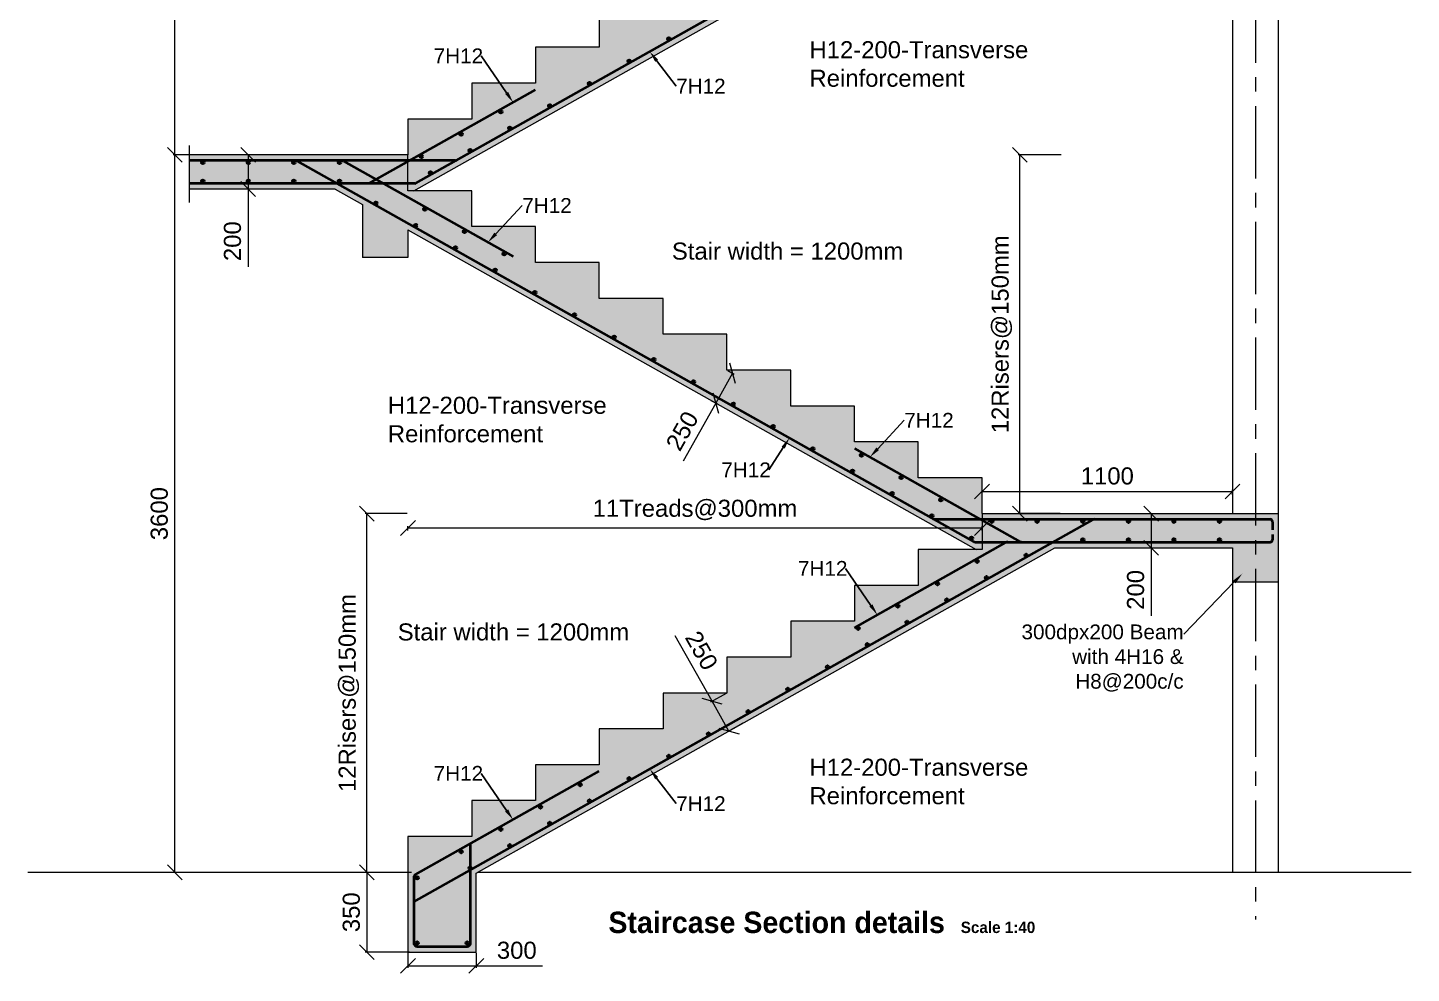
# Model space of a CAD drawing. Header units: inches. Extents: x 8090494 to 8126317, y -6397372 to -6376362.
# Drawn here: x 8117713 to 8123787, y -6386902 to -6382750 of the extents above; entities that cross this region are included whole.
import ezdxf
from ezdxf import colors
from ezdxf.entities.mleader import LeaderData, LeaderLine
from ezdxf.math import Vec2, Vec3

# ---------------------------------------------------------------- set-up
doc = ezdxf.new("R2010")
doc.units = ezdxf.units.IN
doc.header["$MEASUREMENT"] = 0
doc.linetypes.add('CENTER', pattern=[50.8, 31.75, -6.35, 6.35, -6.35])
doc.linetypes.add('CENTER2', pattern=[28.575, 19.05, -3.175, 3.175, -3.175])
for name, color, linetype, lineweight in [('0_Concrete', 212, 'Continuous', 9), ('Axis', 251, 'CENTER2', 0), ('Dim', 5, 'Continuous', 0), ('Lebeling', 4, 'Continuous', 15), ('S-_REIN----_E', 1, 'Continuous', 0), ('Text', 2, 'Continuous', 15)]:
    doc.layers.add(name, color=color, linetype=linetype, lineweight=lineweight)
doc.styles.add('beams', font='sanss___.ttf', dxfattribs={"height": 100})
doc.styles.get("Standard").update_dxf_attribs({"font": 'arial.ttf'})
doc.styles.add('TIS', font='cordia.shx', dxfattribs={"width": 0.8})
doc.dimstyles.new('A- BOLT', dxfattribs={"dimtxt": 28, "dimasz": 20, "dimexe": 8, "dimexo": 4, "dimgap": 5, "dimtad": 1, "dimdec": 0, "dimzin": 9, "dimtxsty": 'TIS', "dimcen": 2.5, "dimclrd": 5, "dimclre": 5, "dimclrt": 34, "dimadec": 0, "dimazin": 0, "dimtfac": 1, "dimtdec": 0, "dimtix": 1, "dimtmove": 0, "dimatfit": 3, "dimfxl": 1, "dimarcsym": 0})

# ---------------------------------------------------------------- blocks, each defined once
blk = doc.blocks.new('_OBLIQUE')
at = {"color": 0, "linetype": 'ByBlock'}
blk.add_line((-0.5, -0.5), (0.5, 0.5), dxfattribs=at)
blk = doc.blocks.new('*D243')
at = {"layer": 'Defpoints', "color": 0, "transparency": 16777216}
for p in [(8120782.7, -6385671.5), (8120791.8, -6385838.5), (8120856.2, -6385802.2)]:
    blk.add_point(p, dxfattribs=at)
at = {"layer": 'Dim', "color": 252, "lineweight": 5, "transparency": 16777216}
for p, q in [((8120718.3, -6385707.7), (8120556.3, -6385419.9)), ((8120779.2, -6385673.5), (8120711.3, -6385711.7)), ((8120791.8, -6385838.5), (8120718.3, -6385707.7)), ((8120852.8, -6385804.2), (8120784.8, -6385842.4))]:
    blk.add_line(p, q, dxfattribs=at)
at = {"layer": 'Dim', "color": 252, "lineweight": 5, "transparency": 16777216, "xscale": 65, "yscale": 65, "zscale": 65}
for p, rotation in [((8120718.3, -6385707.7), 119.3577535426168), ((8120791.8, -6385838.5), 299.3577535426168)]:
    blk.add_blockref('_OBLIQUE', p, dxfattribs=dict(at, rotation=rotation))
at = {"layer": 'Dim', "color": 156, "lineweight": 15, "transparency": 16777216, "insert": (8120671.4, -6385485.2), "char_height": 75, "attachment_point": 5, "rotation": 299.35775}
blk.add_mtext('250', dxfattribs=at)
blk = doc.blocks.new('*D244')
at = {"layer": 'Defpoints', "color": 0, "transparency": 16777216}
for p in [(8120782.7, -6384254), (8120709.2, -6384384.7), (8120733.9, -6384398.6)]:
    blk.add_point(p, dxfattribs=at)
at = {"layer": 'Dim', "color": 252, "lineweight": 5, "transparency": 16777216}
for p, q in [((8120786.2, -6384256), (8120814.4, -6384271.8)), ((8120807.4, -6384267.9), (8120733.9, -6384398.6)), ((8120712.6, -6384386.7), (8120740.9, -6384402.6)), ((8120733.9, -6384398.6), (8120590.7, -6384653.3))]:
    blk.add_line(p, q, dxfattribs=at)
at = {"layer": 'Dim', "color": 252, "lineweight": 5, "transparency": 16777216, "xscale": 65, "yscale": 65, "zscale": 65}
for p, rotation in [((8120807.4, -6384267.9), 60.64224645689865), ((8120733.9, -6384398.6), 240.6422464568986)]:
    blk.add_blockref('_OBLIQUE', p, dxfattribs=dict(at, rotation=rotation))
at = {"layer": 'Dim', "color": 156, "lineweight": 15, "transparency": 16777216, "insert": (8120586.7, -6384521), "char_height": 75, "attachment_point": 5, "rotation": 60.64225}
blk.add_mtext('250', dxfattribs=at)
blk = doc.blocks.new('*D245')
at = {"layer": 'Defpoints', "color": 0, "transparency": 16777216}
for p in [(8121902.7, -6384805.2), (8123002.7, -6384787.2), (8123002.7, -6384805.2)]:
    blk.add_point(p, dxfattribs=at)
at = {"layer": 'Dim', "color": 252, "lineweight": 5, "transparency": 16777216}
for p, q in [((8121902.7, -6384801.2), (8121902.7, -6384779.2)), ((8121902.7, -6384787.2), (8123002.7, -6384787.2)), ((8123002.7, -6384801.2), (8123002.7, -6384779.2))]:
    blk.add_line(p, q, dxfattribs=at)
at = {"layer": 'Dim', "color": 252, "lineweight": 5, "transparency": 16777216, "xscale": 65, "yscale": 65, "zscale": 65, "rotation": 180}
blk.add_blockref('_OBLIQUE', (8121902.7, -6384787.2), dxfattribs=at)
at = {"layer": 'Dim', "color": 252, "lineweight": 5, "transparency": 16777216, "xscale": 65, "yscale": 65, "zscale": 65}
blk.add_blockref('_OBLIQUE', (8123002.7, -6384787.2), dxfattribs=at)
at = {"layer": 'Dim', "color": 156, "lineweight": 15, "transparency": 16777216, "insert": (8122452.7, -6384718.9), "char_height": 75, "attachment_point": 5}
blk.add_mtext('1100', dxfattribs=at)
blk = doc.blocks.new('*D213')
at = {"layer": 'Defpoints', "color": 0, "transparency": 16777216}
for p in [(8119202.4, -6384884), (8119382.9, -6384884), (8119402.8, -6386459)]:
    blk.add_point(p, dxfattribs=at)
at = {"layer": 'Dim', "color": 252, "lineweight": 5, "transparency": 16777216}
for p, q in [((8119378.9, -6384884), (8119194.4, -6384884)), ((8119202.4, -6386459), (8119202.4, -6384884)), ((8119398.8, -6386459), (8119194.4, -6386459))]:
    blk.add_line(p, q, dxfattribs=at)
at = {"layer": 'Dim', "color": 252, "lineweight": 5, "transparency": 16777216, "xscale": 65, "yscale": 65, "zscale": 65}
for p, rotation in [((8119202.4, -6384884), 90), ((8119202.4, -6386459), 270)]:
    blk.add_blockref('_OBLIQUE', p, dxfattribs=dict(at, rotation=rotation))
at = {"layer": 'Dim', "color": 156, "lineweight": 15, "transparency": 16777216, "insert": (8119123.2, -6385671.5), "char_height": 75, "attachment_point": 5, "rotation": 90}
blk.add_mtext('12Risers@150mm', dxfattribs=at)
blk = doc.blocks.new('*D246')
at = {"layer": 'Defpoints', "color": 0, "transparency": 16777216}
for p in [(8119382.7, -6384947.2), (8119382.7, -6384962.7), (8121902.7, -6384962.7)]:
    blk.add_point(p, dxfattribs=at)
at = {"layer": 'Dim', "color": 252, "lineweight": 5, "transparency": 16777216}
for p, q in [((8119382.7, -6384958.7), (8119382.7, -6384939.2)), ((8121902.7, -6384947.2), (8119382.7, -6384947.2)), ((8121902.7, -6384958.7), (8121902.7, -6384939.2))]:
    blk.add_line(p, q, dxfattribs=at)
at = {"layer": 'Dim', "color": 252, "lineweight": 5, "transparency": 16777216, "xscale": 65, "yscale": 65, "zscale": 65, "rotation": 180}
blk.add_blockref('_OBLIQUE', (8119382.7, -6384947.2), dxfattribs=at)
at = {"layer": 'Dim', "color": 252, "lineweight": 5, "transparency": 16777216, "xscale": 65, "yscale": 65, "zscale": 65}
blk.add_blockref('_OBLIQUE', (8121902.7, -6384947.2), dxfattribs=at)
at = {"layer": 'Dim', "color": 156, "lineweight": 15, "transparency": 16777216, "insert": (8120642.7, -6384867.9), "char_height": 75, "attachment_point": 5}
blk.add_mtext('11Treads@300mm', dxfattribs=at)
blk = doc.blocks.new('*D214')
at = {"layer": 'Defpoints', "color": 0, "transparency": 16777216}
for p in [(8122068.9, -6383309), (8122253.9, -6383309), (8122249.4, -6384884)]:
    blk.add_point(p, dxfattribs=at)
at = {"layer": 'Dim', "color": 252, "lineweight": 5, "transparency": 16777216}
for p, q in [((8122249.9, -6383309), (8122060.9, -6383309)), ((8122068.9, -6384884), (8122068.9, -6383309)), ((8122245.4, -6384884), (8122060.9, -6384884))]:
    blk.add_line(p, q, dxfattribs=at)
at = {"layer": 'Dim', "color": 252, "lineweight": 5, "transparency": 16777216, "xscale": 65, "yscale": 65, "zscale": 65}
for p, rotation in [((8122068.9, -6383309), 90), ((8122068.9, -6384884), 270)]:
    blk.add_blockref('_OBLIQUE', p, dxfattribs=dict(at, rotation=rotation))
at = {"layer": 'Dim', "color": 156, "lineweight": 15, "transparency": 16777216, "insert": (8121989.7, -6384096.5), "char_height": 75, "attachment_point": 5, "rotation": 90}
blk.add_mtext('12Risers@150mm', dxfattribs=at)
blk = doc.blocks.new('*D215')
at = {"layer": 'Defpoints', "color": 0, "transparency": 16777216}
for p in [(8118359.5, -6383309), (8118485.5, -6383309), (8118485.5, -6386459)]:
    blk.add_point(p, dxfattribs=at)
at = {"layer": 'Dim', "color": 252, "lineweight": 5, "transparency": 16777216}
for p, q in [((8118481.5, -6383309), (8118351.5, -6383309)), ((8118359.5, -6386459), (8118359.5, -6383309)), ((8118481.5, -6386459), (8118351.5, -6386459))]:
    blk.add_line(p, q, dxfattribs=at)
at = {"layer": 'Dim', "color": 252, "lineweight": 5, "transparency": 16777216, "xscale": 65, "yscale": 65, "zscale": 65}
for p, rotation in [((8118359.5, -6383309), 90), ((8118359.5, -6386459), 270)]:
    blk.add_blockref('_OBLIQUE', p, dxfattribs=dict(at, rotation=rotation))
at = {"layer": 'Dim', "color": 156, "lineweight": 15, "transparency": 16777216, "insert": (8118291.1, -6384884), "char_height": 75, "attachment_point": 5, "rotation": 90}
blk.add_mtext('3600', dxfattribs=at)
blk = doc.blocks.new('*D216')
at = {"layer": 'Defpoints', "color": 0, "transparency": 16777216}
for p in [(8119393.9, -6386459), (8119202.4, -6386808.9), (8119393.9, -6386808.9)]:
    blk.add_point(p, dxfattribs=at)
at = {"layer": 'Dim', "color": 252, "lineweight": 5, "transparency": 16777216}
for p, q in [((8119389.9, -6386459), (8119194.4, -6386459)), ((8119202.4, -6386459), (8119202.4, -6386808.9)), ((8119389.9, -6386808.9), (8119194.4, -6386808.9))]:
    blk.add_line(p, q, dxfattribs=at)
at = {"layer": 'Dim', "color": 252, "lineweight": 5, "transparency": 16777216, "xscale": 65, "yscale": 65, "zscale": 65}
for p, rotation in [((8119202.4, -6386459), 90), ((8119202.4, -6386808.9), 270)]:
    blk.add_blockref('_OBLIQUE', p, dxfattribs=dict(at, rotation=rotation))
at = {"layer": 'Dim', "color": 156, "lineweight": 15, "transparency": 16777216, "insert": (8119134.1, -6386634), "char_height": 75, "attachment_point": 5, "rotation": 90}
blk.add_mtext('350', dxfattribs=at)
blk = doc.blocks.new('*D217')
at = {"layer": 'Defpoints', "color": 0, "transparency": 16777216}
for p in [(8119382.7, -6386808.9), (8119682.7, -6386808.9), (8119682.7, -6386869.7)]:
    blk.add_point(p, dxfattribs=at)
at = {"layer": 'Dim', "color": 252, "lineweight": 5, "transparency": 16777216}
for p, q in [((8119382.7, -6386812.9), (8119382.7, -6386877.7)), ((8119682.7, -6386812.9), (8119682.7, -6386877.7)), ((8119382.7, -6386869.7), (8119682.7, -6386869.7)), ((8119682.7, -6386869.7), (8119973.1, -6386869.7))]:
    blk.add_line(p, q, dxfattribs=at)
at = {"layer": 'Dim', "color": 252, "lineweight": 5, "transparency": 16777216, "xscale": 65, "yscale": 65, "zscale": 65, "rotation": 180}
blk.add_blockref('_OBLIQUE', (8119382.7, -6386869.7), dxfattribs=at)
at = {"layer": 'Dim', "color": 252, "lineweight": 5, "transparency": 16777216, "xscale": 65, "yscale": 65, "zscale": 65}
blk.add_blockref('_OBLIQUE', (8119682.7, -6386869.7), dxfattribs=at)
at = {"layer": 'Dim', "color": 156, "lineweight": 15, "transparency": 16777216, "insert": (8119860.4, -6386801.4), "char_height": 75, "attachment_point": 5}
blk.add_mtext('300', dxfattribs=at)
blk = doc.blocks.new('*D218')
at = {"layer": 'Defpoints', "color": 0, "transparency": 16777216}
for p in [(8118695.8, -6383309), (8118680.8, -6383459), (8118695.8, -6383459)]:
    blk.add_point(p, dxfattribs=at)
at = {"layer": 'Dim', "color": 252, "lineweight": 5, "transparency": 16777216}
for p, q in [((8118691.8, -6383309), (8118672.8, -6383309)), ((8118680.8, -6383309), (8118680.8, -6383459)), ((8118691.8, -6383459), (8118672.8, -6383459)), ((8118680.8, -6383459), (8118680.8, -6383801.1))]:
    blk.add_line(p, q, dxfattribs=at)
at = {"layer": 'Dim', "color": 252, "lineweight": 5, "transparency": 16777216, "xscale": 65, "yscale": 65, "zscale": 65}
for p, rotation in [((8118680.8, -6383309), 90), ((8118680.8, -6383459), 270)]:
    blk.add_blockref('_OBLIQUE', p, dxfattribs=dict(at, rotation=rotation))
at = {"layer": 'Dim', "color": 156, "lineweight": 15, "transparency": 16777216, "insert": (8118612.5, -6383687.8), "char_height": 75, "attachment_point": 5, "rotation": 90}
blk.add_mtext('200', dxfattribs=at)
blk = doc.blocks.new('*D225')
at = {"layer": 'Defpoints', "color": 0, "transparency": 16777216}
for p in [(8118359.5, -6380159), (8118485.5, -6380159), (8118485.5, -6383309)]:
    blk.add_point(p, dxfattribs=at)
at = {"layer": 'Dim', "color": 252, "lineweight": 5, "transparency": 16777216}
for p, q in [((8118481.5, -6380159), (8118351.5, -6380159)), ((8118359.5, -6383309), (8118359.5, -6380159)), ((8118481.5, -6383309), (8118351.5, -6383309))]:
    blk.add_line(p, q, dxfattribs=at)
at = {"layer": 'Dim', "color": 252, "lineweight": 5, "transparency": 16777216, "xscale": 65, "yscale": 65, "zscale": 65}
for p, rotation in [((8118359.5, -6380159), 90), ((8118359.5, -6383309), 270)]:
    blk.add_blockref('_OBLIQUE', p, dxfattribs=dict(at, rotation=rotation))
at = {"layer": 'Dim', "color": 156, "lineweight": 15, "transparency": 16777216, "insert": (8118291.1, -6381734), "char_height": 75, "attachment_point": 5, "rotation": 90}
blk.add_mtext('3600', dxfattribs=at)
blk = doc.blocks.new('*D228')
at = {"layer": 'Defpoints', "color": 0, "transparency": 16777216}
for p in [(8122548.9, -6384884), (8122545.1, -6385034), (8122645.4, -6385034)]:
    blk.add_point(p, dxfattribs=at)
at = {"layer": 'Dim', "color": 252, "lineweight": 5, "transparency": 16777216}
for p, q in [((8122552.9, -6384884), (8122653.4, -6384884)), ((8122645.4, -6384884), (8122645.4, -6385034)), ((8122549.1, -6385034), (8122653.4, -6385034)), ((8122645.4, -6385034), (8122645.4, -6385332))]:
    blk.add_line(p, q, dxfattribs=at)
at = {"layer": 'Dim', "color": 252, "lineweight": 5, "transparency": 16777216, "xscale": 65, "yscale": 65, "zscale": 65}
for p, rotation in [((8122645.4, -6384884), 90), ((8122645.4, -6385034), 270)]:
    blk.add_blockref('_OBLIQUE', p, dxfattribs=dict(at, rotation=rotation))
at = {"layer": 'Dim', "color": 156, "lineweight": 15, "transparency": 16777216, "insert": (8122577.1, -6385218.7), "char_height": 75, "attachment_point": 5, "rotation": 90}
blk.add_mtext('200', dxfattribs=at)

msp = doc.modelspace()

# ---------------------------------------------------------------- hatches: boundary and pattern name
at = {"lineweight": 25, "transparency": 33554457}
h = msp.add_hatch(color=1, dxfattribs=at)
h.dxf.hatch_style = 1
h.paths.add_polyline_path([(8122222, -6385034), (8123002.7, -6385034), (8123002.7, -6385184), (8123202.7, -6385184), (8123202.7, -6384884), (8121902.7, -6384884), (8121902.7, -6385041.5), (8121622.7, -6385041.5), (8121622.7, -6385199), (8121342.7, -6385199), (8121342.7, -6385356.5), (8121062.7, -6385356.5), (8121062.7, -6385514), (8120782.7, -6385514), (8120782.7, -6385671.5), (8120502.7, -6385671.5), (8120502.7, -6385829), (8120222.7, -6385829), (8120222.7, -6385986.5), (8119942.7, -6385986.5), (8119942.7, -6386144), (8119662.7, -6386144), (8119662.7, -6386301.5), (8119382.7, -6386301.5), (8119382.7, -6386459), (8119382.7, -6386808.9), (8119682.7, -6386808.9), (8119682.7, -6386462.4)])
h.paths.add_polyline_path([(8120782.7, -6384096.5), (8120502.7, -6384096.5), (8120502.7, -6383939), (8120222.7, -6383939), (8120222.7, -6383781.5), (8119942.7, -6383781.5), (8119942.7, -6383624), (8119662.7, -6383624), (8119662.7, -6383466.5), (8119382.7, -6383466.5), (8119382.7, -6383309), (8118422.3, -6383309), (8118422.3, -6383459), (8119063.4, -6383459), (8119182.7, -6383526.1), (8119182.7, -6383759), (8119382.7, -6383759), (8119382.7, -6383638.6), (8121876.7, -6385041.5), (8121902.7, -6385041.5), (8121902.7, -6384884), (8121902.7, -6384726.5), (8121622.7, -6384726.5), (8121622.7, -6384569), (8121342.7, -6384569), (8121342.7, -6384411.5), (8121062.7, -6384411.5), (8121062.7, -6384254), (8120782.7, -6384254)])
h.paths.add_polyline_path([(8122222, -6381884), (8123002.7, -6381884), (8123002.7, -6382034), (8123202.7, -6382034), (8123202.7, -6381734), (8121902.7, -6381734), (8121902.7, -6381891.5), (8121622.7, -6381891.5), (8121622.7, -6382049), (8121342.7, -6382049), (8121342.7, -6382206.5), (8121062.7, -6382206.5), (8121062.7, -6382364), (8120782.7, -6382364), (8120782.7, -6382521.5), (8120502.7, -6382521.5), (8120502.7, -6382679), (8120222.7, -6382679), (8120222.7, -6382836.5), (8119942.7, -6382836.5), (8119942.7, -6382994), (8119662.7, -6382994), (8119662.7, -6383151.5), (8119382.7, -6383151.5), (8119382.7, -6383309), (8119382.7, -6383466.5), (8119408.7, -6383466.5)])
h.paths.add_polyline_path([(8121342.7, -6381261.5), (8121062.7, -6381261.5), (8121062.7, -6381104), (8120782.7, -6381104), (8120782.7, -6380946.5), (8120502.7, -6380946.5), (8120502.7, -6380789), (8120222.7, -6380789), (8120222.7, -6380631.5), (8119942.7, -6380631.5), (8119942.7, -6380474), (8119662.7, -6380474), (8119662.7, -6380316.5), (8119382.7, -6380316.5), (8119382.7, -6380159), (8118422.3, -6380159), (8118422.3, -6380309), (8119063.4, -6380309), (8119182.7, -6380376.1), (8119182.7, -6380609), (8119382.7, -6380609), (8119382.7, -6380488.6), (8121876.7, -6381891.5), (8121902.7, -6381891.5), (8121902.7, -6381734), (8121902.7, -6381576.5), (8121622.7, -6381576.5), (8121622.7, -6381419), (8121342.7, -6381419)])
h.paths.add_polyline_path([(8122222, -6378734), (8123002.7, -6378734), (8123002.7, -6378884), (8123202.7, -6378884), (8123202.7, -6378584), (8121902.7, -6378584), (8121902.7, -6378741.5), (8121622.7, -6378741.5), (8121622.7, -6378899), (8121342.7, -6378899), (8121342.7, -6379056.5), (8121062.7, -6379056.5), (8121062.7, -6379214), (8120782.7, -6379214), (8120782.7, -6379371.5), (8120502.7, -6379371.5), (8120502.7, -6379529), (8120222.7, -6379529), (8120222.7, -6379686.5), (8119942.7, -6379686.5), (8119942.7, -6379844), (8119662.7, -6379844), (8119662.7, -6380001.5), (8119382.7, -6380001.5), (8119382.7, -6380159), (8119382.7, -6380316.5), (8119408.7, -6380316.5)])
h.paths.add_polyline_path([(8121342.7, -6378269), (8121342.7, -6378111.5), (8121062.7, -6378111.5), (8121062.7, -6377954), (8120782.7, -6377954), (8120782.7, -6377796.5), (8120502.7, -6377796.5), (8120502.7, -6377639), (8120222.7, -6377639), (8120222.7, -6377481.5), (8119942.7, -6377481.5), (8119942.7, -6377324), (8119662.7, -6377324), (8119662.7, -6377166.5), (8119382.7, -6377166.5), (8119382.7, -6377009), (8118422.3, -6377009), (8118422.3, -6377159), (8119063.4, -6377159), (8119182.7, -6377226.1), (8119182.7, -6377459), (8119382.7, -6377459), (8119382.7, -6377338.6), (8121876.7, -6378741.5), (8121902.7, -6378741.5), (8121902.7, -6378584), (8121902.7, -6378426.5), (8121622.7, -6378426.5), (8121622.7, -6378269)])

# ---------------------------------------------------------------- linework, layer by layer
at = {"layer": '0_Concrete', "color": 250, "lineweight": 20, "true_color": 0x3f4040}
for p, q in [((8123202.7, -6376711.7), (8123202.7, -6386459)), ((8119408.7, -6383466.5), (8122222, -6381884)), ((8123002.7, -6381884), (8123002.7, -6384884)), ((8119662.7, -6382994), (8119662.7, -6383151.5)), ((8119662.7, -6383151.5), (8119382.7, -6383151.5)), ((8119382.7, -6383151.5), (8119382.7, -6383309)), ((8118422.3, -6383267.5), (8118422.3, -6383517.5)), ((8119382.7, -6383309), (8118422.3, -6383309)), ((8119382.7, -6383466.5), (8119382.7, -6383309)), ((8119063.4, -6383459), (8118422.3, -6383459)), ((8119063.4, -6383459), (8119182.7, -6383526.1)), ((8119662.7, -6383466.5), (8119382.7, -6383466.5)), ((8119662.7, -6383624), (8119662.7, -6383466.5)), ((8119182.7, -6383526.1), (8119182.7, -6383759)), ((8119382.7, -6383638.6), (8121876.7, -6385041.5)), ((8119382.7, -6383638.6), (8119382.7, -6383759)), ((8119942.7, -6383624), (8119662.7, -6383624)), ((8119942.7, -6383781.5), (8119942.7, -6383624)), ((8119382.7, -6383759), (8119182.7, -6383759)), ((8120222.7, -6383781.5), (8119942.7, -6383781.5)), ((8120222.7, -6383939), (8120222.7, -6383781.5)), ((8120502.7, -6383939), (8120222.7, -6383939)), ((8120502.7, -6384096.5), (8120502.7, -6383939)), ((8120782.7, -6384096.5), (8120502.7, -6384096.5)), ((8120782.7, -6384254), (8120782.7, -6384096.5)), ((8121062.7, -6384254), (8120782.7, -6384254)), ((8121062.7, -6384411.5), (8121062.7, -6384254)), ((8121342.7, -6384411.5), (8121062.7, -6384411.5)), ((8121342.7, -6384569), (8121342.7, -6384411.5)), ((8121622.7, -6384569), (8121342.7, -6384569)), ((8121622.7, -6384726.5), (8121622.7, -6384569)), ((8121902.7, -6384726.5), (8121622.7, -6384726.5)), ((8121902.7, -6384884), (8121902.7, -6384726.5)), ((8121902.7, -6384884), (8123202.7, -6384884)), ((8119682.7, -6386462.4), (8122222, -6385034)), ((8122222, -6385034), (8123002.7, -6385034)), ((8123002.7, -6385034), (8123002.7, -6386459)), ((8123002.7, -6385184), (8123202.7, -6385184)), ((8119662.7, -6386144), (8119662.7, -6386301.5)), ((8119662.7, -6386301.5), (8119382.7, -6386301.5)), ((8119382.7, -6386301.5), (8119382.7, -6386459)), ((8119382.7, -6386459), (8117713.1, -6386459)), ((8119382.7, -6386459), (8119382.7, -6386808.9)), ((8119682.7, -6386808.9), (8119682.7, -6386462.4)), ((8123787.4, -6386459), (8119688.7, -6386459)), ((8119382.7, -6386808.9), (8119682.7, -6386808.9))]:
    msp.add_line(p, q, dxfattribs=at)
for points in [[(8120222.7, -6382679), (8120222.7, -6382836.5), (8119942.7, -6382836.5)], [(8119942.7, -6382836.5), (8119942.7, -6382994), (8119662.7, -6382994)], [(8121902.7, -6384884), (8121902.7, -6385041.5), (8121622.7, -6385041.5)], [(8121622.7, -6385041.5), (8121622.7, -6385199), (8121342.7, -6385199)], [(8121342.7, -6385199), (8121342.7, -6385356.5), (8121062.7, -6385356.5)], [(8121062.7, -6385356.5), (8121062.7, -6385514), (8120782.7, -6385514)], [(8120782.7, -6385514), (8120782.7, -6385671.5), (8120502.7, -6385671.5)], [(8120502.7, -6385671.5), (8120502.7, -6385829), (8120222.7, -6385829)], [(8120222.7, -6385829), (8120222.7, -6385986.5), (8119942.7, -6385986.5)], [(8119942.7, -6385986.5), (8119942.7, -6386144), (8119662.7, -6386144)]]:
    msp.add_lwpolyline(points, dxfattribs=at)
at = {"layer": 'Axis', "color": 8, "linetype": 'CENTER', "lineweight": 20, "ltscale": 10}
msp.add_line((8123102.7, -6376490.8), (8123102.7, -6386665.2), dxfattribs=at)
at = {"layer": 'S-_REIN----_E', "lineweight": 40}
for p, q in [((8119417.7, -6383432.7), (8122389.8, -6381760.9)), ((8119211.5, -6383434), (8119942.7, -6383022.7)), ((8119590.1, -6383334), (8118422.3, -6383334)), ((8118895.6, -6383335.9), (8121866.5, -6385007.1)), ((8119099.6, -6383335.9), (8119845.1, -6383755.3)), ((8119412.8, -6383434), (8118422.3, -6383434)), ((8121342.7, -6384597.7), (8122070.5, -6385007.1)), ((8119407.7, -6386588.4), (8122389.8, -6384910.9)), ((8121696.1, -6384909), (8123167.7, -6384909)), ((8123177.7, -6384919), (8123177.7, -6384955.2)), ((8123177.7, -6384975.9), (8123177.7, -6384999)), ((8121342.7, -6385385.2), (8122008, -6385010.9)), ((8121873.9, -6385009), (8123167.7, -6385009)), ((8119415.9, -6386469), (8120222.7, -6386015.2)), ((8119657.7, -6386767.9), (8119657.7, -6386333)), ((8119407.7, -6386483), (8119407.7, -6386768.9)), ((8119422.7, -6386783.9), (8119641.7, -6386783.9))]:
    msp.add_line(p, q, dxfattribs=at)
for centre in [(8120527.6, -6382799.5), (8120353.3, -6382897.6), (8120179, -6382995.6), (8120004.7, -6383093.7), (8119790, -6383120.1), (8119615.7, -6383218.1), (8119830.3, -6383191.7), (8119656, -6383289.8), (8118481.9, -6383342.2), (8118681.9, -6383342.2), (8118881.9, -6383342.2), (8119081.9, -6383342.2), (8119441.4, -6383316.2), (8119481.7, -6383387.8), (8118481.9, -6383424.2), (8118681.9, -6383424.2), (8118881.9, -6383424.2), (8119081.9, -6383424.2), (8119242.2, -6383520.9), (8119456.6, -6383547.7), (8119416.5, -6383618.9), (8119630.9, -6383645.7), (8119590.8, -6383717), (8119805.2, -6383743.8), (8119765.1, -6383815), (8119939.4, -6383913.1), (8120113.8, -6384011.1), (8120288.1, -6384109.2), (8120462.4, -6384207.2), (8120636.7, -6384305.3), (8120811, -6384403.3), (8120985.3, -6384501.4), (8121159.6, -6384599.5), (8121373.4, -6384627.3), (8121334, -6384697.5), (8121547.8, -6384725.4), (8121508.3, -6384795.6), (8121722.1, -6384823.4), (8121682.6, -6384893.6), (8121945.4, -6384917.7), (8122145.4, -6384917.7), (8122345.4, -6384917.7), (8122545.4, -6384917.7), (8122745.4, -6384917.7), (8122945.4, -6384917.7), (8121856.9, -6384991.7), (8122345.4, -6384999.2), (8122545.4, -6384999.2), (8122745.4, -6384999.2), (8122945.4, -6384999.2), (8121881.8, -6385093.5), (8122096.4, -6385067), (8121922.1, -6385165.1), (8121707.5, -6385191.5), (8121533.2, -6385289.6), (8121747.8, -6385263.1), (8121573.5, -6385361.2), (8121358.9, -6385387.6), (8121399.2, -6385459.3), (8121224.9, -6385557.3), (8121050.6, -6385655.4), (8120876.2, -6385753.4), (8120701.9, -6385851.5), (8120527.6, -6385949.5), (8120138.7, -6386074), (8120353.3, -6386047.6), (8120179, -6386145.6), (8119964.4, -6386172), (8119790, -6386270.1), (8120004.7, -6386243.7), (8119615.7, -6386368.1), (8119830.3, -6386341.7), (8119656, -6386439.8), (8119422.7, -6386482.4), (8119422.7, -6386768.9), (8119642.7, -6386768.9)]:
    msp.add_circle(centre, 6, dxfattribs=at)
for centre, radius, start, end in [((8118888.2, -6383349), 15, 60.64225, 90), ((8119092.2, -6383349), 15, 60.64225, 90), ((8119092.2, -6383349), 15, 60.64225, 90), ((8119590.1, -6383322), 12, 270, 299.35775), ((8119412.8, -6383424), 10, 270, 299.35775), ((8121696.1, -6384894), 15, 240.64225, 270), ((8122397.2, -6384924), 15, 90, 119.35775), ((8123167.7, -6384919), 10, 0, 90), ((8121873.9, -6384994), 15, 240.64225, 270), ((8122015.4, -6385024), 15, 90, 119.35775), ((8122015.4, -6385024), 15, 90, 119.35775), ((8122077.9, -6384994), 15, 240.64225, 270), ((8123167.7, -6384999), 10, 270, 0), ((8119423.7, -6386483), 16, 119.35775, 180), ((8119422.7, -6386482.4), 15, 119.35775, 180), ((8119422.7, -6386768.9), 15, 180, 270), ((8119422.7, -6386768.9), 15, 180, 270), ((8119422.7, -6386768.9), 15, 180, 270), ((8119641.7, -6386767.9), 16, 270, 0), ((8119642.7, -6386768.9), 15, 270, 0), ((8119642.7, -6386768.9), 15, 270, 0), ((8119642.7, -6386768.9), 15, 270, 0)]:
    msp.add_arc(centre, radius, start, end, dxfattribs=at)

# ---------------------------------------------------------------- texts
at = {"layer": 'Text', "char_height": 75, "attachment_point": 9, "style": 'beams'}
for s, insert, width in [('\\pxql;H12-200-Transverse \\PReinforcement', (8122150.3, -6383010.9), 1004.989), ('\\pxql;Stair width = 1200mm', (8121546.2, -6383769.9), 1004.989), ('\\pxql;H12-200-Transverse \\PReinforcement', (8120299.3, -6384571.9), 1004.989), ('\\pxql;Stair width = 1200mm', (8120342.7, -6385441.9), 1004.989), ('\\pxql;H12-200-Transverse \\PReinforcement', (8122150.3, -6386160.9), 1004.989), ('{\\fBaskerville Old Face|b1|i0|c0|p18;\\H1.25x;Staircase Section details\\H1.9995x; \\H0.26673x;Scale 1:40}', (8122136.5, -6386726.6), 2070.879)]:
    msp.add_mtext(s, dxfattribs=dict(at, insert=insert, width=width))

# ---------------------------------------------------------------- dimensions: what is measured, and where the dimension line sits
at = {"layer": 'Dim', "lineweight": 15}
for base, p1, p2, text, picture, middle in [((8118359.5, -6380159), (8118485.5, -6383309), (8118485.5, -6380159), '3600', '*D225', (8118291.1, -6381734)), ((8118359.5, -6383309), (8118485.5, -6386459), (8118485.5, -6383309), '3600', '*D215', (8118291.1, -6384884)), ((8122068.9, -6383309), (8122249.4, -6384884), (8122253.9, -6383309), '12Risers@150mm', '*D214', (8121989.7, -6384096.5)), ((8119202.4, -6384884), (8119402.8, -6386459), (8119382.9, -6384884), '12Risers@150mm', '*D213', (8119123.2, -6385671.5))]:
    dim = msp.add_linear_dim(base=base, p1=p1, p2=p2, angle=90, text=text, dimstyle='A- BOLT', override={"dimtxt": 75, "dimasz": 65, "dimgap": 30, "dimtxsty": 'Standard', "dimblk1": 'OBLIQUE', "dimblk2": 'OBLIQUE', "dimsah": 1, "dimclrd": 252, "dimclre": 252, "dimclrt": 156, "dimlwd": 5, "dimlwe": 5}, dxfattribs=at)
    dim.commit()
    dim.dimension.update_dxf_attribs({"geometry": picture, "text_midpoint": middle})
for base, p1, p2, angle, text, picture, middle, dimtype in [((8118680.8, -6383459), (8118695.8, -6383309), (8118695.8, -6383459), 90, '200', '*D218', (8118680.8, -6383687.8), 160), ((8120733.9, -6384398.6), (8120782.7, -6384254), (8120709.2, -6384384.7), 240.64225, '250', '*D244', (8120646.2, -6384554.5), 161), ((8122645.4, -6385034), (8122548.9, -6384884), (8122545.1, -6385034), 90, '200', '*D228', (8122645.4, -6385218.7), 160), ((8120791.8, -6385838.5), (8120782.7, -6385671.5), (8120856.2, -6385802.2), 299.35775, '250', '*D243', (8120611.9, -6385518.7), 161)]:
    dim = msp.add_linear_dim(base=base, p1=p1, p2=p2, angle=angle, text=text, dimstyle='A- BOLT', override={"dimtxt": 75, "dimasz": 65, "dimgap": 30, "dimtxsty": 'Standard', "dimblk1": 'OBLIQUE', "dimblk2": 'OBLIQUE', "dimsah": 1, "dimclrd": 252, "dimclre": 252, "dimclrt": 156, "dimlwd": 5, "dimlwe": 5}, dxfattribs=at)
    dim.commit()
    dim.dimension.update_dxf_attribs({"geometry": picture, "text_midpoint": middle, "dimtype": dimtype})
for base, p1, p2, text, picture, middle in [((8123002.7, -6384787.2), (8121902.7, -6384805.2), (8123002.7, -6384805.2), '1100', '*D245', (8122452.7, -6384718.9)), ((8119382.7, -6384947.2), (8121902.7, -6384962.7), (8119382.7, -6384962.7), '11Treads@300mm', '*D246', (8120642.7, -6384867.9))]:
    dim = msp.add_linear_dim(base=base, p1=p1, p2=p2, text=text, dimstyle='A- BOLT', override={"dimtxt": 75, "dimasz": 65, "dimgap": 30, "dimtxsty": 'Standard', "dimblk1": 'OBLIQUE', "dimblk2": 'OBLIQUE', "dimsah": 1, "dimclrd": 252, "dimclre": 252, "dimclrt": 156, "dimlwd": 5, "dimlwe": 5}, dxfattribs=at)
    dim.commit()
    dim.dimension.update_dxf_attribs({"geometry": picture, "text_midpoint": middle})
dim = msp.add_linear_dim(base=(8119202.4, -6386808.9), p1=(8119393.9, -6386459), p2=(8119393.9, -6386808.9), angle=90, dimstyle='A- BOLT', override={"dimtxt": 75, "dimasz": 65, "dimgap": 30, "dimtxsty": 'Standard', "dimblk1": 'OBLIQUE', "dimblk2": 'OBLIQUE', "dimsah": 1, "dimclrd": 252, "dimclre": 252, "dimclrt": 156, "dimlwd": 5, "dimlwe": 5}, dxfattribs=at)
dim.commit()
dim.dimension.update_dxf_attribs({"geometry": '*D216', "text_midpoint": (8119134.1, -6386634)})
dim = msp.add_linear_dim(base=(8119682.7, -6386869.7), p1=(8119382.7, -6386808.9), p2=(8119682.7, -6386808.9), dimstyle='A- BOLT', override={"dimtxt": 75, "dimasz": 65, "dimgap": 30, "dimtxsty": 'Standard', "dimblk1": 'OBLIQUE', "dimblk2": 'OBLIQUE', "dimsah": 1, "dimclrd": 252, "dimclre": 252, "dimclrt": 156, "dimlwd": 5, "dimlwe": 5}, dxfattribs=at)
dim.commit()
dim.dimension.update_dxf_attribs({"geometry": '*D217', "text_midpoint": (8119860.4, -6386869.7), "dimtype": 160})

# ---------------------------------------------------------------- leaders
at = {"layer": 'Lebeling', "color": 4}
ml = msp.add_multileader_mtext('Standard', dxfattribs=at)
ml.set_content('7H12', color=4)
ml.set_leader_properties(color=4)
ml.build(insert=Vec2(0, 0))
ml.multileader.update_dxf_attribs({"dogleg_length": 0.36, "arrow_head_size": 50})
ctx = ml.context
ctx.base_point, ctx.char_height, ctx.arrow_head_size, ctx.landing_gap_size, ctx.plane_origin = Vec3(8119495.4, -6382874.2), 65, 50, 0.09, Vec3(8120099.2, -6383033)
notes = []
notes.append((ctx, [(0, (1, 1, 0), (8119703.9, -6382874.2), (-1, 0), 0.36, [(0, [(8119844.1, -6383078.2)], 0, [])])]))
ctx.mtext.insert, ctx.mtext.flow_direction = Vec3(8119495.5, -6382841.7), 5
ml = msp.add_multileader_mtext('Standard', dxfattribs=at)
ml.set_content('7H12', color=4)
ml.set_leader_properties(color=4)
ml.build(insert=Vec2(0, 0))
ml.multileader.update_dxf_attribs({"dogleg_length": 0.36, "arrow_head_size": 50})
ctx = ml.context
ctx.base_point, ctx.char_height, ctx.arrow_head_size, ctx.landing_gap_size, ctx.plane_origin = Vec3(8120560, -6383007.2), 65, 50, 0.09, Vec3(8121164.7, -6383166)
notes.append((ctx, [(1, (1, 1, 0), (8120559.6, -6383007.2), (1, 0), 0.36, [(0, [(8120444.1, -6382855.4)], 0, [])])]))
ctx.mtext.insert, ctx.mtext.flow_direction = Vec3(8120560.1, -6382974.7), 5
ml = msp.add_multileader_mtext('Standard', dxfattribs=at)
ml.set_content('7H12', color=4)
ml.set_leader_properties(color=4)
ml.build(insert=Vec2(0, 0))
ml.multileader.update_dxf_attribs({"dogleg_length": 0.36, "arrow_head_size": 50})
ctx = ml.context
ctx.base_point, ctx.char_height, ctx.arrow_head_size, ctx.landing_gap_size, ctx.plane_origin = Vec3(8119884.4, -6383531), 65, 50, 0.09, Vec3(8120489.2, -6383689.8)
notes.append((ctx, [(1, (1, 1, 0), (8119884.1, -6383531), (1, 0), 0.36, [(0, [(8119733.7, -6383692.6)], 0, [])])]))
ctx.mtext.insert, ctx.mtext.flow_direction = Vec3(8119884.5, -6383498.5), 5
ml = msp.add_multileader_mtext('Standard', dxfattribs=at)
ml.set_content('7H12', color=4)
ml.set_leader_properties(color=4)
ml.build(insert=Vec2(0, 0))
ml.multileader.update_dxf_attribs({"dogleg_length": 0.36, "arrow_head_size": 50})
ctx = ml.context
ctx.base_point, ctx.char_height, ctx.arrow_head_size, ctx.landing_gap_size, ctx.plane_origin = Vec3(8121561.3, -6384474.2), 65, 50, 0.09, Vec3(8122166, -6384633)
notes.append((ctx, [(1, (1, 1, 0), (8121561, -6384474.2), (1, 0), 0.36, [(0, [(8121410.6, -6384635.9)], 0, [])])]))
ctx.mtext.insert, ctx.mtext.flow_direction = Vec3(8121561.4, -6384441.7), 5
ml = msp.add_multileader_mtext('Standard', dxfattribs=at)
ml.set_content('7H12', color=4)
ml.set_leader_properties(color=4)
ml.build(insert=Vec2(0, 0))
ml.multileader.update_dxf_attribs({"dogleg_length": 0.36, "arrow_head_size": 50})
ctx = ml.context
ctx.base_point, ctx.char_height, ctx.arrow_head_size, ctx.landing_gap_size, ctx.plane_origin = Vec3(8120758.2, -6384691.7), 65, 50, 0.09, Vec3(8121362, -6384850.5)
notes.append((ctx, [(0, (1, 1, 0), (8120966.7, -6384691.7), (-1, 0), 0.36, [(0, [(8121057.3, -6384551.9)], 0, [])])]))
ctx.mtext.insert, ctx.mtext.flow_direction = Vec3(8120758.3, -6384659.2), 5
ml = msp.add_multileader_mtext('Standard', dxfattribs=at)
ml.set_content('7H12', color=4)
ml.set_leader_properties(color=4)
ml.build(insert=Vec2(0, 0))
ml.multileader.update_dxf_attribs({"dogleg_length": 0.36, "arrow_head_size": 50})
ctx = ml.context
ctx.base_point, ctx.char_height, ctx.arrow_head_size, ctx.landing_gap_size, ctx.plane_origin = Vec3(8121094.8, -6385124.5), 65, 50, 0.09, Vec3(8121698.6, -6385283.4)
notes.append((ctx, [(0, (1, 1, 0), (8121303.3, -6385124.5), (-1, 0), 0.36, [(0, [(8121443.5, -6385328.5)], 0, [])])]))
ctx.mtext.insert, ctx.mtext.flow_direction = Vec3(8121094.9, -6385092), 5
ml = msp.add_multileader_mtext('Standard', dxfattribs=at)
ml.set_content('300dpx200 Beam\\Pwith 4H16 & H8@200c/c', color=4)
ml.set_leader_properties(color=4)
ml.build(insert=Vec2(0, 0))
ml.multileader.update_dxf_attribs({"dogleg_length": 0.36, "arrow_head_size": 50})
ctx = ml.context
ctx.base_point, ctx.char_height, ctx.arrow_head_size, ctx.landing_gap_size, ctx.plane_origin = Vec3(8122085.6, -6385412.7), 65, 50, 0.09, Vec3(8123121.7, -6385683.5)
ctx.text_align_type = 2
notes.append((ctx, [(0, (1, 1, 0), (8122788.4, -6385412.7), (-1, 0), 0.36, [(0, [(8123044.9, -6385148.2)], 0, [])])]))
ctx.mtext.insert, ctx.mtext.width, ctx.mtext.alignment, ctx.mtext.flow_direction = Vec3(8122787.9, -6385370.7), 739.231, 3, 5
ml = msp.add_multileader_mtext('Standard', dxfattribs=at)
ml.set_content('7H12', color=4)
ml.set_leader_properties(color=4)
ml.build(insert=Vec2(0, 0))
ml.multileader.update_dxf_attribs({"dogleg_length": 0.36, "arrow_head_size": 50})
ctx = ml.context
ctx.base_point, ctx.char_height, ctx.arrow_head_size, ctx.landing_gap_size, ctx.plane_origin = Vec3(8119495.4, -6386024.2), 65, 50, 0.09, Vec3(8120099.2, -6386183)
notes.append((ctx, [(0, (1, 1, 0), (8119703.9, -6386024.2), (-1, 0), 0.36, [(0, [(8119844.1, -6386228.2)], 0, [])])]))
ctx.mtext.insert, ctx.mtext.flow_direction = Vec3(8119495.5, -6385991.7), 5
ml = msp.add_multileader_mtext('Standard', dxfattribs=at)
ml.set_content('7H12', color=4)
ml.set_leader_properties(color=4)
ml.build(insert=Vec2(0, 0))
ml.multileader.update_dxf_attribs({"dogleg_length": 0.36, "arrow_head_size": 50})
ctx = ml.context
ctx.base_point, ctx.char_height, ctx.arrow_head_size, ctx.landing_gap_size, ctx.plane_origin = Vec3(8120560, -6386157.2), 65, 50, 0.09, Vec3(8121164.7, -6386316)
notes.append((ctx, [(1, (1, 1, 0), (8120559.6, -6386157.2), (1, 0), 0.36, [(0, [(8120444.1, -6386005.4)], 0, [])])]))
ctx.mtext.insert, ctx.mtext.flow_direction = Vec3(8120560.1, -6386124.7), 5
for ctx, leaders in notes:
    for number, flags, end, landing, length, lines in leaders:
        leader = LeaderData()
        leader.index, (leader.has_last_leader_line, leader.has_dogleg_vector, leader.attachment_direction) = number, flags
        leader.last_leader_point, leader.dogleg_vector, leader.dogleg_length = Vec3(end), Vec3(landing), length
        for number, points, colour, breaks in lines:
            line = LeaderLine()
            line.index, line.vertices, line.color, line.breaks = number, Vec3.list(points), colors.encode_raw_color(colour), breaks
            leader.lines.append(line)
        ctx.leaders.append(leader)

doc.saveas('drawing.dxf')
